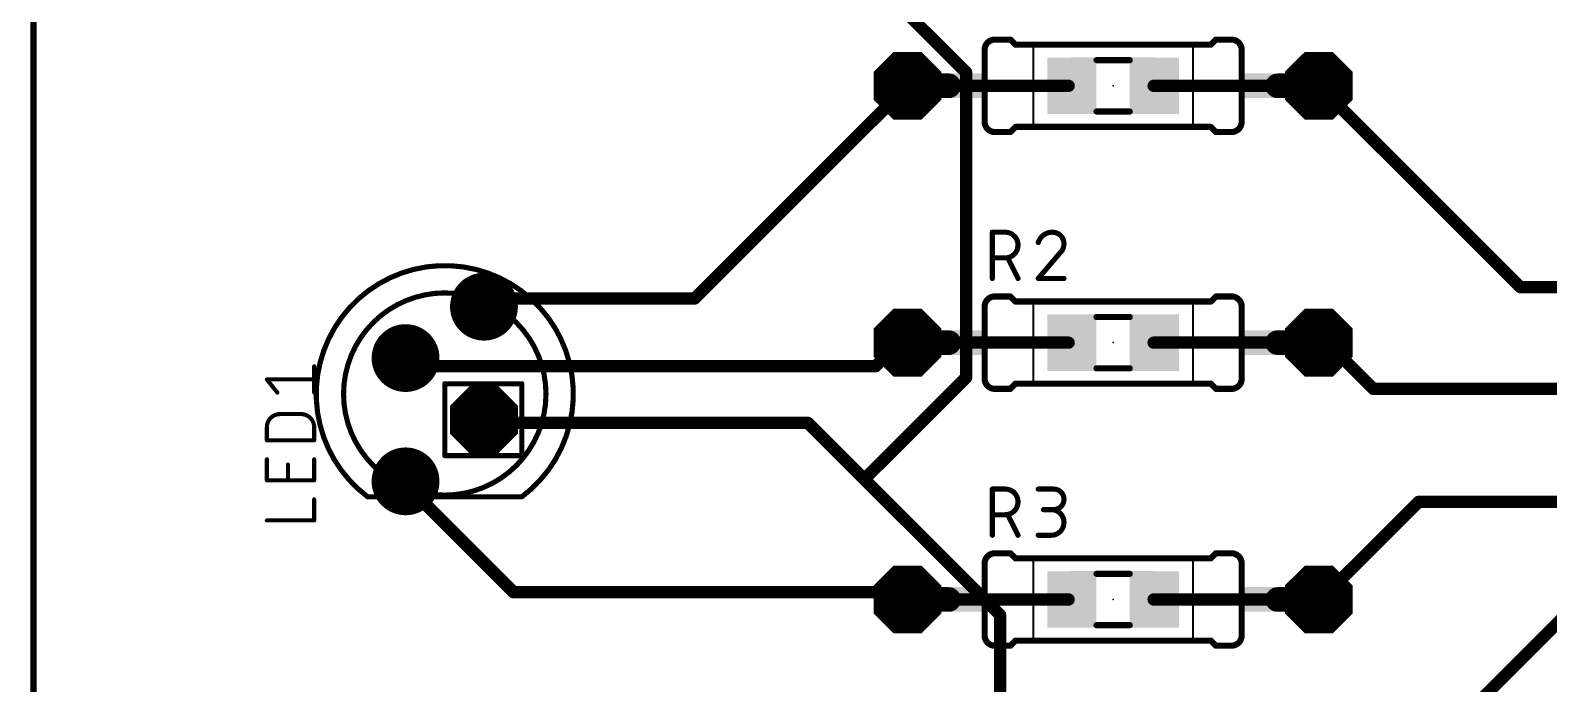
# Model space of a CAD drawing. Extents: x 0.6 to 3.55, y 0 to 3.95.
# Drawn here: x 0.597 to 2.073, y 0.868 to 1.504 of the extents above; entities that cross this region are included whole.
import ezdxf

# ---------------------------------------------------------------- set-up
doc = ezdxf.new("R2010")
doc.units = 0
for name, color, linetype in [('1', 12, 'CONTINUOUS'), ('16', 132, 'CONTINUOUS'), ('17', 110, 'CONTINUOUS'), ('20', 31, 'CONTINUOUS'), ('21', 253, 'CONTINUOUS'), ('23', 53, 'CONTINUOUS'), ('25', 253, 'CONTINUOUS'), ('39', 12, 'CONTINUOUS'), ('51', 253, 'CONTINUOUS')]:
    doc.layers.add(name, color=color, linetype=linetype)

# ---------------------------------------------------------------- blocks, each defined once
blk = doc.blocks.new('ROUNDP')
at = {"const_width": 0.5}
blk.add_lwpolyline([(0, -0.25, 1), (0, 0.25, 1), (0, -0.25)], format="xyb", dxfattribs=at)
blk = doc.blocks.new('OCTAGONP')
at = {"const_width": 0.5}
blk.add_lwpolyline([(-0.25, -0.103553), (-0.25, 0.103553), (-0.103553, 0.25), (0.103553, 0.25), (0.25, 0.103553), (0.25, -0.103553), (0.103553, -0.25), (-0.103553, -0.25), (-0.25, -0.103553), (-0.25, 0.103553)], dxfattribs=at)
blk = doc.blocks.new('RECT')
blk.add_solid([(-0.5, -0.5), (0.5, -0.5), (-0.5, 0.5), (0.5, 0.5)])

msp = doc.modelspace()

# ---------------------------------------------------------------- linework, layer by layer
at = {"layer": '1'}
for points, const_width in [([(0.6, 3.65), (0.6, 0)], 0.006), ([(1.472835, 1.45), (1.606693, 1.45)], 0.012), ([(1.68937, 1.45), (1.850787, 1.45)], 0.012), ([(1.472835, 1.2), (1.606693, 1.2)], 0.012), ([(1.68937, 1.2), (1.850787, 1.2)], 0.012), ([(1.472835, 0.95), (1.606693, 0.95)], 0.012), ([(1.68937, 0.95), (1.850787, 0.95)], 0.012)]:
    msp.add_lwpolyline(points, dxfattribs=dict(at, const_width=const_width))
at = {"layer": '1', "const_width": 0.006}
for points in [[(1.472835, 1.453, 1), (1.472835, 1.447)], [(1.606693, 1.447, 1), (1.606693, 1.453)], [(1.68937, 1.453, 1), (1.68937, 1.447)], [(1.850787, 1.447, 1), (1.850787, 1.453)], [(1.472835, 1.203, 1), (1.472835, 1.197)], [(1.606693, 1.197, 1), (1.606693, 1.203)], [(1.68937, 1.203, 1), (1.68937, 1.197)], [(1.850787, 1.197, 1), (1.850787, 1.203)], [(1.472835, 0.953, 1), (1.472835, 0.947)], [(1.606693, 0.947, 1), (1.606693, 0.953)], [(1.68937, 0.953, 1), (1.68937, 0.947)], [(1.850787, 0.947, 1), (1.850787, 0.953)]]:
    msp.add_lwpolyline(points, format="xyb", dxfattribs=at)
at = {"layer": '16', "const_width": 0.012}
for points in [[(1.507, 1.463), (1.21, 1.76)], [(1.507, 1.166), (1.507, 1.463)], [(1.45, 1.45), (1.243, 1.243)], [(1.85, 1.45), (2.046, 1.254)], [(2.046, 1.254), (2.244, 1.254)], [(1.045, 1.243), (1.038126, 1.235)], [(1.243, 1.243), (1.045, 1.243)], [(1.441, 1.199), (1.419, 1.177)], [(1.441, 1.199), (1.45, 1.2)], [(1.859, 1.199), (1.85, 1.2)], [(1.859, 1.199), (1.903, 1.155)], [(0.968, 1.177), (0.961874, 1.185)], [(1.419, 1.177), (0.968, 1.177)], [(1.408, 1.067), (1.507, 1.166)], [(1.903, 1.155), (2.244, 1.155)], [(1.045, 1.122), (1.038126, 1.125)], [(1.045, 1.122), (1.353, 1.122)], [(1.353, 1.122), (1.408, 1.067)], [(0.968, 1.056), (0.961874, 1.065)], [(1.408, 1.067), (1.54, 0.935)], [(0.968, 1.056), (1.067, 0.957)], [(1.859, 0.957), (1.947, 1.045)], [(1.947, 1.045), (2.244, 1.045)], [(1.067, 0.957), (1.441, 0.957)], [(1.441, 0.957), (1.45, 0.95)], [(1.859, 0.957), (1.85, 0.95)], [(1.859, 0.704), (2.101, 0.946)], [(1.54, 0.935), (1.54, 0.209)]]:
    msp.add_lwpolyline(points, dxfattribs=at)
at = {"layer": '16', "const_width": 0.006}
for points in [[(1.51, 1.463, 1), (1.504, 1.463)], [(1.504879, 1.460879, 1), (1.509121, 1.465121)], [(1.452121, 1.447879, 1), (1.447879, 1.452121)], [(1.852121, 1.452121, 1), (1.847879, 1.447879)], [(2.046, 1.257, 1), (2.046, 1.251)], [(2.043879, 1.251879, 1), (2.048121, 1.256121)], [(1.045, 1.246, 1), (1.045, 1.24)], [(1.047275, 1.241045, 1), (1.042725, 1.244955)], [(1.240879, 1.245121, 1), (1.245121, 1.240879)], [(1.243, 1.24, 1), (1.243, 1.246)], [(1.035851, 1.236955, 1), (1.040401, 1.233045)], [(1.440669, 1.201982, 1), (1.441331, 1.196018)], [(1.443121, 1.196879, 1), (1.438879, 1.201121)], [(1.450331, 1.197018, 1), (1.449669, 1.202982)], [(1.850331, 1.202982, 1), (1.849669, 1.197018)], [(1.861121, 1.201121, 1), (1.856879, 1.196879)], [(1.858669, 1.196018, 1), (1.859331, 1.201982)], [(0.964256, 1.186824, 1), (0.959492, 1.183176)], [(0.968, 1.18, 1), (0.968, 1.174)], [(0.965618, 1.175176, 1), (0.970382, 1.178824)], [(1.416879, 1.179121, 1), (1.421121, 1.174879)], [(1.419, 1.174, 1), (1.419, 1.18)], [(1.504, 1.166, 1), (1.51, 1.166)], [(1.509121, 1.163879, 1), (1.504879, 1.168121)], [(1.903, 1.158, 1), (1.903, 1.152)], [(1.900879, 1.152879, 1), (1.905121, 1.157121)], [(1.039326, 1.12775, 1), (1.036926, 1.12225)], [(1.045, 1.125, 1), (1.045, 1.119)], [(1.0438, 1.11925, 1), (1.0462, 1.12475)], [(1.355121, 1.124121, 1), (1.350879, 1.119879)], [(1.353, 1.119, 1), (1.353, 1.125)], [(0.964354, 1.066688, 1), (0.959394, 1.063312)], [(1.410121, 1.069121, 1), (1.405879, 1.064879)], [(1.405879, 1.069121, 1), (1.410121, 1.064879)], [(1.405879, 1.064879, 1), (1.410121, 1.069121)], [(0.970121, 1.058121, 1), (0.965879, 1.053879)], [(0.96552, 1.054312, 1), (0.97048, 1.057688)], [(1.947, 1.048, 1), (1.947, 1.042)], [(1.949121, 1.042879, 1), (1.944879, 1.047121)], [(1.067, 0.96, 1), (1.067, 0.954)], [(1.064879, 0.954879, 1), (1.069121, 0.959121)], [(1.442842, 0.959368, 1), (1.439158, 0.954632)], [(1.441, 0.954, 1), (1.441, 0.96)], [(1.856879, 0.959121, 1), (1.861121, 0.954879)], [(1.860842, 0.954632, 1), (1.857158, 0.959368)], [(1.448158, 0.947632, 1), (1.451842, 0.952368)], [(1.848158, 0.952368, 1), (1.851842, 0.947632)], [(1.543, 0.935, 1), (1.537, 0.935)], [(1.537879, 0.932879, 1), (1.542121, 0.937121)]]:
    msp.add_lwpolyline(points, format="xyb", dxfattribs=at)
at = {"layer": '20'}
msp.add_line((0.6, 3.637008), (0.6, 0), dxfattribs=at)
at = {"layer": '21'}
for points, const_width in [([(1.535, 1.495, 0.414214), (1.525, 1.485)], 0.006), ([(1.535, 1.4965, 1), (1.535, 1.4935)], 0.003), ([(1.535, 1.4935, 1), (1.535, 1.4965)], 0.003), ([(1.551061, 1.496061, 1), (1.548939, 1.493939)], 0.003), ([(1.55, 1.4935, 1), (1.55, 1.4965)], 0.003), ([(1.555, 1.4915, 1), (1.555, 1.4885)], 0.003), ([(1.553939, 1.488939, 1), (1.556061, 1.491061)], 0.003), ([(1.743939, 1.491061, 1), (1.746061, 1.488939)], 0.003), ([(1.745, 1.4885, 1), (1.745, 1.4915)], 0.003), ([(1.75, 1.4965, 1), (1.75, 1.4935)], 0.003), ([(1.751061, 1.493939, 1), (1.748939, 1.496061)], 0.003), ([(1.775, 1.485, 0.414214), (1.765, 1.495)], 0.006), ([(1.765, 1.4965, 1), (1.765, 1.4935)], 0.003), ([(1.765, 1.4935, 1), (1.765, 1.4965)], 0.003), ([(1.5265, 1.485, 1), (1.5235, 1.485)], 0.003), ([(1.5235, 1.485, 1), (1.5265, 1.485)], 0.003), ([(1.7765, 1.485, 1), (1.7735, 1.485)], 0.003), ([(1.7735, 1.485, 1), (1.7765, 1.485)], 0.003), ([(1.525, 1.415, 0.414214), (1.535, 1.405)], 0.006), ([(1.5265, 1.415, 1), (1.5235, 1.415)], 0.003), ([(1.765, 1.405, 0.414214), (1.775, 1.415)], 0.006), ([(1.7765, 1.415, 1), (1.7735, 1.415)], 0.003), ([(1.5235, 1.415, 1), (1.5265, 1.415)], 0.003), ([(1.535, 1.4065, 1), (1.535, 1.4035)], 0.003), ([(1.535, 1.4035, 1), (1.535, 1.4065)], 0.003), ([(1.548939, 1.406061, 1), (1.551061, 1.403939)], 0.003), ([(1.55, 1.4035, 1), (1.55, 1.4065)], 0.003), ([(1.555, 1.4115, 1), (1.555, 1.4085)], 0.003), ([(1.556061, 1.408939, 1), (1.553939, 1.411061)], 0.003), ([(1.746061, 1.411061, 1), (1.743939, 1.408939)], 0.003), ([(1.745, 1.4085, 1), (1.745, 1.4115)], 0.003), ([(1.75, 1.4065, 1), (1.75, 1.4035)], 0.003), ([(1.748939, 1.403939, 1), (1.751061, 1.406061)], 0.003), ([(1.765, 1.4065, 1), (1.765, 1.4035)], 0.003), ([(1.765, 1.4035, 1), (1.765, 1.4065)], 0.003), ([(1.7735, 1.415, 1), (1.7765, 1.415)], 0.003), ([(1.075, 1.05, 3), (0.925, 1.05)], 0.005), ([(1, 1.051575, 1), (1, 1.248425, 1), (1, 1.051575)], 0.005), ([(1.535, 1.245, 0.414214), (1.525, 1.235)], 0.006), ([(1.535, 1.2465, 1), (1.535, 1.2435)], 0.003), ([(1.535, 1.2435, 1), (1.535, 1.2465)], 0.003), ([(1.551061, 1.246061, 1), (1.548939, 1.243939)], 0.003), ([(1.55, 1.2435, 1), (1.55, 1.2465)], 0.003), ([(1.555, 1.2415, 1), (1.555, 1.2385)], 0.003), ([(1.553939, 1.238939, 1), (1.556061, 1.241061)], 0.003), ([(1.743939, 1.241061, 1), (1.746061, 1.238939)], 0.003), ([(1.745, 1.2385, 1), (1.745, 1.2415)], 0.003), ([(1.75, 1.2465, 1), (1.75, 1.2435)], 0.003), ([(1.751061, 1.243939, 1), (1.748939, 1.246061)], 0.003), ([(1.775, 1.235, 0.414214), (1.765, 1.245)], 0.006), ([(1.765, 1.2465, 1), (1.765, 1.2435)], 0.003), ([(1.765, 1.2435, 1), (1.765, 1.2465)], 0.003), ([(1.5265, 1.235, 1), (1.5235, 1.235)], 0.003), ([(1.5235, 1.235, 1), (1.5265, 1.235)], 0.003), ([(1.7765, 1.235, 1), (1.7735, 1.235)], 0.003), ([(1.7735, 1.235, 1), (1.7765, 1.235)], 0.003), ([(0.874, 1.176966, 1), (0.872, 1.176966)], 0.002), ([(1.525, 1.165, 0.414214), (1.535, 1.155)], 0.006), ([(1.5265, 1.165, 1), (1.5235, 1.165)], 0.003), ([(1.5235, 1.165, 1), (1.5265, 1.165)], 0.003), ([(1.765, 1.155, 0.414214), (1.775, 1.165)], 0.006), ([(1.7765, 1.165, 1), (1.7735, 1.165)], 0.003), ([(1.7735, 1.165, 1), (1.7765, 1.165)], 0.003), ([(0.827, 1.165189, 1), (0.827, 1.163189)], 0.002), ([(0.827781, 1.164813, 1), (0.826219, 1.163564)], 0.002), ([(0.836441, 1.150786, 1), (0.838003, 1.152036)], 0.002), ([(0.872, 1.151411, 1), (0.874, 1.151411)], 0.002), ([(0.873, 1.163189, 1), (0.873, 1.165189)], 0.002), ([(1.535, 1.1565, 1), (1.535, 1.1535)], 0.003), ([(1.535, 1.1535, 1), (1.535, 1.1565)], 0.003), ([(1.548939, 1.156061, 1), (1.551061, 1.153939)], 0.003), ([(1.55, 1.1535, 1), (1.55, 1.1565)], 0.003), ([(1.555, 1.1615, 1), (1.555, 1.1585)], 0.003), ([(1.556061, 1.158939, 1), (1.553939, 1.161061)], 0.003), ([(1.746061, 1.161061, 1), (1.743939, 1.158939)], 0.003), ([(1.745, 1.1585, 1), (1.745, 1.1615)], 0.003), ([(1.75, 1.1565, 1), (1.75, 1.1535)], 0.003), ([(1.748939, 1.153939, 1), (1.751061, 1.156061)], 0.003), ([(1.765, 1.1565, 1), (1.765, 1.1535)], 0.003), ([(1.765, 1.1535, 1), (1.765, 1.1565)], 0.003), ([(0.839778, 1.130467, 0.414214), (0.827, 1.117689)], 0.004), ([(0.839778, 1.131467, 1), (0.839778, 1.129467)], 0.002), ([(0.839778, 1.129467, 1), (0.839778, 1.131467)], 0.002), ([(0.873, 1.117689, 0.414216), (0.860222, 1.130467)], 0.004), ([(0.860222, 1.131467, 1), (0.860222, 1.129467)], 0.002), ([(0.860222, 1.129467, 1), (0.860222, 1.131467)], 0.002), ([(0.828, 1.117689, 1), (0.826, 1.117689)], 0.002), ([(0.826, 1.117689, 1), (0.828, 1.117689)], 0.002), ([(0.874, 1.117689, 1), (0.872, 1.117689)], 0.002), ([(0.872, 1.117689, 1), (0.874, 1.117689)], 0.002), ([(0.827, 1.105911, 1), (0.827, 1.103911)], 0.002), ([(0.826, 1.104911, 1), (0.828, 1.104911)], 0.002), ([(0.872, 1.104911, 1), (0.874, 1.104911)], 0.002), ([(0.873, 1.103911, 1), (0.873, 1.105911)], 0.002), ([(0.828, 1.086444, 1), (0.826, 1.086444)], 0.002), ([(0.848445, 1.081333, 1), (0.846445, 1.081333)], 0.002), ([(0.874, 1.086444, 1), (0.872, 1.086444)], 0.002), ([(0.827, 1.067, 1), (0.827, 1.065)], 0.002), ([(0.826, 1.066, 1), (0.828, 1.066)], 0.002), ([(0.846445, 1.066, 1), (0.848445, 1.066)], 0.002), ([(0.872, 1.066, 1), (0.874, 1.066)], 0.002), ([(0.873, 1.065, 1), (0.873, 1.067)], 0.002), ([(0.874, 1.047444, 1), (0.872, 1.047444)], 0.002), ([(0.925, 1.05125, 1), (0.925, 1.04875)], 0.0025), ([(0.92425, 1.049, 1), (0.92575, 1.051)], 0.0025), ([(1.07425, 1.051, 1), (1.07575, 1.049)], 0.0025), ([(1.075, 1.04875, 1), (1.075, 1.05125)], 0.0025), ([(0.827, 1.028, 1), (0.827, 1.026)], 0.002), ([(0.872, 1.027, 1), (0.874, 1.027)], 0.002), ([(0.873, 1.026, 1), (0.873, 1.028)], 0.002), ([(1.535, 0.995, 0.414214), (1.525, 0.985)], 0.006), ([(1.535, 0.9965, 1), (1.535, 0.9935)], 0.003), ([(1.535, 0.9935, 1), (1.535, 0.9965)], 0.003), ([(1.551061, 0.996061, 1), (1.548939, 0.993939)], 0.003), ([(1.55, 0.9935, 1), (1.55, 0.9965)], 0.003), ([(1.555, 0.9915, 1), (1.555, 0.9885)], 0.003), ([(1.553939, 0.988939, 1), (1.556061, 0.991061)], 0.003), ([(1.743939, 0.991061, 1), (1.746061, 0.988939)], 0.003), ([(1.745, 0.9885, 1), (1.745, 0.9915)], 0.003), ([(1.75, 0.9965, 1), (1.75, 0.9935)], 0.003), ([(1.751061, 0.993939, 1), (1.748939, 0.996061)], 0.003), ([(1.775, 0.985, 0.414214), (1.765, 0.995)], 0.006), ([(1.765, 0.9965, 1), (1.765, 0.9935)], 0.003), ([(1.765, 0.9935, 1), (1.765, 0.9965)], 0.003), ([(1.5265, 0.985, 1), (1.5235, 0.985)], 0.003), ([(1.5235, 0.985, 1), (1.5265, 0.985)], 0.003), ([(1.7765, 0.985, 1), (1.7735, 0.985)], 0.003), ([(1.7735, 0.985, 1), (1.7765, 0.985)], 0.003), ([(1.525, 0.915, 0.414214), (1.535, 0.905)], 0.006), ([(1.5265, 0.915, 1), (1.5235, 0.915)], 0.003), ([(1.5235, 0.915, 1), (1.5265, 0.915)], 0.003), ([(1.765, 0.905, 0.414214), (1.775, 0.915)], 0.006), ([(1.7765, 0.915, 1), (1.7735, 0.915)], 0.003), ([(1.7735, 0.915, 1), (1.7765, 0.915)], 0.003), ([(1.535, 0.9065, 1), (1.535, 0.9035)], 0.003), ([(1.535, 0.9035, 1), (1.535, 0.9065)], 0.003), ([(1.548939, 0.906061, 1), (1.551061, 0.903939)], 0.003), ([(1.55, 0.9035, 1), (1.55, 0.9065)], 0.003), ([(1.555, 0.9115, 1), (1.555, 0.9085)], 0.003), ([(1.556061, 0.908939, 1), (1.553939, 0.911061)], 0.003), ([(1.746061, 0.911061, 1), (1.743939, 0.908939)], 0.003), ([(1.745, 0.9085, 1), (1.745, 0.9115)], 0.003), ([(1.75, 0.9065, 1), (1.75, 0.9035)], 0.003), ([(1.748939, 0.903939, 1), (1.751061, 0.906061)], 0.003), ([(1.765, 0.9065, 1), (1.765, 0.9035)], 0.003), ([(1.765, 0.9035, 1), (1.765, 0.9065)], 0.003)]:
    msp.add_lwpolyline(points, format="xyb", dxfattribs=dict(at, const_width=const_width))
for points, const_width in [([(1.535, 1.495), (1.55, 1.495)], 0.006), ([(1.555, 1.49), (1.55, 1.495)], 0.006), ([(1.745, 1.49), (1.555, 1.49)], 0.006), ([(1.745, 1.49), (1.75, 1.495)], 0.006), ([(1.765, 1.495), (1.75, 1.495)], 0.006), ([(1.525, 1.415), (1.525, 1.485)], 0.006), ([(1.775, 1.415), (1.775, 1.485)], 0.006), ([(1.535, 1.405), (1.55, 1.405)], 0.006), ([(1.555, 1.41), (1.55, 1.405)], 0.006), ([(1.745, 1.41), (1.555, 1.41)], 0.006), ([(1.745, 1.41), (1.75, 1.405)], 0.006), ([(1.765, 1.405), (1.75, 1.405)], 0.006), ([(1.535, 1.245), (1.55, 1.245)], 0.006), ([(1.555, 1.24), (1.55, 1.245)], 0.006), ([(1.745, 1.24), (1.555, 1.24)], 0.006), ([(1.745, 1.24), (1.75, 1.245)], 0.006), ([(1.765, 1.245), (1.75, 1.245)], 0.006), ([(1.525, 1.165), (1.525, 1.235)], 0.006), ([(1.775, 1.165), (1.775, 1.235)], 0.006), ([(0.873, 1.151411), (0.873, 1.176966)], 0.004), ([(0.837222, 1.151411), (0.827, 1.164189)], 0.004), ([(0.827, 1.164189), (0.873, 1.164189)], 0.004), ([(1.535, 1.155), (1.55, 1.155)], 0.006), ([(1.555, 1.16), (1.55, 1.155)], 0.006), ([(1.745, 1.16), (1.555, 1.16)], 0.006), ([(1.745, 1.16), (1.75, 1.155)], 0.006), ([(1.765, 1.155), (1.75, 1.155)], 0.006), ([(0.839778, 1.130467), (0.860222, 1.130467)], 0.004), ([(0.827, 1.104911), (0.827, 1.117689)], 0.004), ([(0.873, 1.117689), (0.873, 1.104911)], 0.004), ([(0.873, 1.104911), (0.827, 1.104911)], 0.004), ([(0.827, 1.066), (0.827, 1.086444)], 0.004), ([(0.847445, 1.066), (0.847445, 1.081333)], 0.004), ([(0.873, 1.086444), (0.873, 1.066)], 0.004), ([(0.873, 1.066), (0.827, 1.066)], 0.004), ([(0.873, 1.027), (0.873, 1.047444)], 0.004), ([(0.925, 1.05), (1.075, 1.05)], 0.005), ([(0.827, 1.027), (0.873, 1.027)], 0.004), ([(1.535, 0.995), (1.55, 0.995)], 0.006), ([(1.555, 0.99), (1.55, 0.995)], 0.006), ([(1.745, 0.99), (1.555, 0.99)], 0.006), ([(1.745, 0.99), (1.75, 0.995)], 0.006), ([(1.765, 0.995), (1.75, 0.995)], 0.006), ([(1.525, 0.915), (1.525, 0.985)], 0.006), ([(1.775, 0.915), (1.775, 0.985)], 0.006), ([(1.535, 0.905), (1.55, 0.905)], 0.006), ([(1.555, 0.91), (1.55, 0.905)], 0.006), ([(1.745, 0.91), (1.555, 0.91)], 0.006), ([(1.745, 0.91), (1.75, 0.905)], 0.006), ([(1.765, 0.905), (1.75, 0.905)], 0.006)]:
    msp.add_lwpolyline(points, dxfattribs=dict(at, const_width=const_width))
at = {"layer": '23'}
for p in [(1.65, 1.45), (1.65, 1.2), (1, 1.15), (1.65, 0.95)]:
    msp.add_point(p, dxfattribs=at)
at = {"layer": '25', "const_width": 0.005}
for points in [[(1.5325, 1.2625), (1.5325, 1.3075)], [(1.5325, 1.3075), (1.545, 1.3075)], [(1.545, 1.2825), (1.5325, 1.2825)], [(1.5575, 1.2625), (1.5475, 1.2825)], [(1.598424, 1.2875), (1.577174, 1.2625)], [(1.577174, 1.2625), (1.602174, 1.2625)], [(1, 1.09), (1, 1.16)], [(1, 1.16), (1.075, 1.16)], [(1.075, 1.16), (1.075, 1.09)], [(1.075, 1.09), (1, 1.09)], [(1.5325, 1.0125), (1.5325, 1.0575)], [(1.5325, 1.0575), (1.545, 1.0575)], [(1.577174, 1.0575), (1.592174, 1.0575)], [(1.545, 1.0325), (1.5325, 1.0325)], [(1.5575, 1.0125), (1.5475, 1.0325)], [(1.592174, 1.0375), (1.582174, 1.0375)], [(1.577174, 1.0125), (1.589674, 1.0125)]]:
    msp.add_lwpolyline(points, dxfattribs=at)
at = {"layer": '25'}
for points, const_width in [([(1.53375, 1.3075, 1), (1.53125, 1.3075)], 0.0025), ([(1.5325, 1.30875, 1), (1.5325, 1.30625)], 0.0025), ([(1.545, 1.2825, 1), (1.545, 1.3075)], 0.005), ([(1.545, 1.30875, 1), (1.545, 1.30625)], 0.0025), ([(1.545, 1.30625, 1), (1.545, 1.30875)], 0.0025), ([(1.590924, 1.3075, 0.325184), (1.577174, 1.2975)], 0.005), ([(1.602174, 1.29625, 0.414214), (1.590924, 1.3075)], 0.005), ([(1.590924, 1.30875, 1), (1.590924, 1.30625)], 0.0025), ([(1.590924, 1.30625, 1), (1.590924, 1.30875)], 0.0025), ([(1.5325, 1.28375, 1), (1.5325, 1.28125)], 0.0025), ([(1.545, 1.28375, 1), (1.545, 1.28125)], 0.0025), ([(1.545, 1.28125, 1), (1.545, 1.28375)], 0.0025), ([(1.548618, 1.283059, 1), (1.546382, 1.281941)], 0.0025), ([(1.575985, 1.297885, 1), (1.578363, 1.297115)], 0.0025), ([(1.598424, 1.2875, 0.205258), (1.602174, 1.29625)], 0.005), ([(1.597562, 1.288405, 1), (1.599286, 1.286595)], 0.0025), ([(1.599376, 1.28669, 1), (1.597471, 1.28831)], 0.0025), ([(1.603424, 1.29625, 1), (1.600924, 1.29625)], 0.0025), ([(1.600924, 1.29625, 1), (1.603424, 1.29625)], 0.0025), ([(1.53125, 1.2625, 1), (1.53375, 1.2625)], 0.0025), ([(1.556382, 1.261941, 1), (1.558618, 1.263059)], 0.0025), ([(1.576221, 1.26331, 1), (1.578126, 1.26169)], 0.0025), ([(1.577174, 1.26375, 1), (1.577174, 1.26125)], 0.0025), ([(1.602174, 1.26125, 1), (1.602174, 1.26375)], 0.0025), ([(1.00125, 1.16, 1), (0.99875, 1.16)], 0.0025), ([(1, 1.16125, 1), (1, 1.15875)], 0.0025), ([(1.07625, 1.16, 1), (1.07375, 1.16)], 0.0025), ([(1.075, 1.15875, 1), (1.075, 1.16125)], 0.0025), ([(1, 1.09125, 1), (1, 1.08875)], 0.0025), ([(0.99875, 1.09, 1), (1.00125, 1.09)], 0.0025), ([(1.07375, 1.09, 1), (1.07625, 1.09)], 0.0025), ([(1.075, 1.08875, 1), (1.075, 1.09125)], 0.0025), ([(1.53375, 1.0575, 1), (1.53125, 1.0575)], 0.0025), ([(1.5325, 1.05875, 1), (1.5325, 1.05625)], 0.0025), ([(1.545, 1.0325, 1), (1.545, 1.0575)], 0.005), ([(1.545, 1.05875, 1), (1.545, 1.05625)], 0.0025), ([(1.545, 1.05625, 1), (1.545, 1.05875)], 0.0025), ([(1.577174, 1.05875, 1), (1.577174, 1.05625)], 0.0025), ([(1.592174, 1.0375, 1), (1.592174, 1.0575)], 0.005), ([(1.592174, 1.05875, 1), (1.592174, 1.05625)], 0.0025), ([(1.592174, 1.05625, 1), (1.592174, 1.05875)], 0.0025), ([(1.5325, 1.03375, 1), (1.5325, 1.03125)], 0.0025), ([(1.545, 1.03375, 1), (1.545, 1.03125)], 0.0025), ([(1.545, 1.03125, 1), (1.545, 1.03375)], 0.0025), ([(1.548618, 1.033059, 1), (1.546382, 1.031941)], 0.0025), ([(1.582174, 1.03875, 1), (1.582174, 1.03625)], 0.0025), ([(1.589674, 1.0125, 1), (1.589674, 1.0375)], 0.005), ([(1.589674, 1.03875, 1), (1.589674, 1.03625)], 0.0025), ([(1.592174, 1.03875, 1), (1.592174, 1.03625)], 0.0025), ([(1.592174, 1.03625, 1), (1.592174, 1.03875)], 0.0025), ([(1.53125, 1.0125, 1), (1.53375, 1.0125)], 0.0025), ([(1.556382, 1.011941, 1), (1.558618, 1.013059)], 0.0025), ([(1.577174, 1.01375, 1), (1.577174, 1.01125)], 0.0025), ([(1.589674, 1.01375, 1), (1.589674, 1.01125)], 0.0025), ([(1.589674, 1.01125, 1), (1.589674, 1.01375)], 0.0025)]:
    msp.add_lwpolyline(points, format="xyb", dxfattribs=dict(at, const_width=const_width))
at = {"layer": '39', "const_width": 0.002}
for points in [[(1.572323, 1.488701), (1.727677, 1.488701)], [(1.572323, 1.411299), (1.572323, 1.488701)], [(1.727677, 1.488701), (1.727677, 1.411299)], [(1.727677, 1.411299), (1.572323, 1.411299)], [(1.572323, 1.238701), (1.727677, 1.238701)], [(1.572323, 1.161299), (1.572323, 1.238701)], [(1.727677, 1.238701), (1.727677, 1.161299)], [(1.727677, 1.161299), (1.572323, 1.161299)], [(1.572323, 0.988701), (1.727677, 0.988701)], [(1.572323, 0.911299), (1.572323, 0.988701)], [(1.727677, 0.988701), (1.727677, 0.911299)], [(1.727677, 0.911299), (1.572323, 0.911299)]]:
    msp.add_lwpolyline(points, dxfattribs=at)
at = {"layer": '39', "const_width": 0.001}
for points in [[(1.572323, 1.489201, 1), (1.572323, 1.488201)], [(1.572823, 1.488701, 1), (1.571823, 1.488701)], [(1.728177, 1.488701, 1), (1.727177, 1.488701)], [(1.727677, 1.488201, 1), (1.727677, 1.489201)], [(1.572323, 1.411799, 1), (1.572323, 1.410799)], [(1.571823, 1.411299, 1), (1.572823, 1.411299)], [(1.727177, 1.411299, 1), (1.728177, 1.411299)], [(1.727677, 1.410799, 1), (1.727677, 1.411799)], [(1.572323, 1.239201, 1), (1.572323, 1.238201)], [(1.572823, 1.238701, 1), (1.571823, 1.238701)], [(1.728177, 1.238701, 1), (1.727177, 1.238701)], [(1.727677, 1.238201, 1), (1.727677, 1.239201)], [(1.572323, 1.161799, 1), (1.572323, 1.160799)], [(1.571823, 1.161299, 1), (1.572823, 1.161299)], [(1.727177, 1.161299, 1), (1.728177, 1.161299)], [(1.727677, 1.160799, 1), (1.727677, 1.161799)], [(1.572323, 0.989201, 1), (1.572323, 0.988201)], [(1.572823, 0.988701, 1), (1.571823, 0.988701)], [(1.728177, 0.988701, 1), (1.727177, 0.988701)], [(1.727677, 0.988201, 1), (1.727677, 0.989201)], [(1.572323, 0.911799, 1), (1.572323, 0.910799)], [(1.571823, 0.911299, 1), (1.572823, 0.911299)], [(1.727177, 0.911299, 1), (1.728177, 0.911299)], [(1.727677, 0.910799, 1), (1.727677, 0.911799)]]:
    msp.add_lwpolyline(points, format="xyb", dxfattribs=at)
at = {"layer": '51'}
for points, const_width in [([(1.633858, 1.475), (1.666142, 1.475)], 0.006), ([(1.45, 1.45), (1.49, 1.45)], 0.024), ([(1.85, 1.45), (1.81, 1.45)], 0.024), ([(1.633858, 1.425), (1.666142, 1.425)], 0.006), ([(1.633858, 1.225), (1.666142, 1.225)], 0.006), ([(1.45, 1.2), (1.49, 1.2)], 0.024), ([(1.85, 1.2), (1.81, 1.2)], 0.024), ([(1.633858, 1.175), (1.666142, 1.175)], 0.006), ([(1.633858, 0.975), (1.666142, 0.975)], 0.006), ([(1.45, 0.95), (1.49, 0.95)], 0.024), ([(1.85, 0.95), (1.81, 0.95)], 0.024), ([(1.633858, 0.925), (1.666142, 0.925)], 0.006)]:
    msp.add_lwpolyline(points, dxfattribs=dict(at, const_width=const_width))
for points, const_width in [([(1.633858, 1.4765, 1), (1.633858, 1.4735)], 0.003), ([(1.666142, 1.4735, 1), (1.666142, 1.4765)], 0.003), ([(1.45, 1.456, 1), (1.45, 1.444)], 0.012), ([(1.49, 1.444, 1), (1.49, 1.456)], 0.012), ([(1.81, 1.456, 1), (1.81, 1.444)], 0.012), ([(1.85, 1.444, 1), (1.85, 1.456)], 0.012), ([(1.633858, 1.4265, 1), (1.633858, 1.4235)], 0.003), ([(1.666142, 1.4235, 1), (1.666142, 1.4265)], 0.003), ([(1.633858, 1.2265, 1), (1.633858, 1.2235)], 0.003), ([(1.666142, 1.2235, 1), (1.666142, 1.2265)], 0.003), ([(1.45, 1.206, 1), (1.45, 1.194)], 0.012), ([(1.49, 1.194, 1), (1.49, 1.206)], 0.012), ([(1.81, 1.206, 1), (1.81, 1.194)], 0.012), ([(1.85, 1.194, 1), (1.85, 1.206)], 0.012), ([(1.633858, 1.1765, 1), (1.633858, 1.1735)], 0.003), ([(1.666142, 1.1735, 1), (1.666142, 1.1765)], 0.003), ([(1.633858, 0.9765, 1), (1.633858, 0.9735)], 0.003), ([(1.666142, 0.9735, 1), (1.666142, 0.9765)], 0.003), ([(1.45, 0.956, 1), (1.45, 0.944)], 0.012), ([(1.49, 0.944, 1), (1.49, 0.956)], 0.012), ([(1.81, 0.956, 1), (1.81, 0.944)], 0.012), ([(1.85, 0.944, 1), (1.85, 0.956)], 0.012), ([(1.633858, 0.9265, 1), (1.633858, 0.9235)], 0.003), ([(1.666142, 0.9235, 1), (1.666142, 0.9265)], 0.003)]:
    msp.add_lwpolyline(points, format="xyb", dxfattribs=dict(at, const_width=const_width))

# ---------------------------------------------------------------- block references
at = {"layer": '1', "xscale": 0.047244, "yscale": 0.055118}
for p in [(1.60963, 1.45), (1.69037, 1.45), (1.60963, 1.2), (1.69037, 1.2), (1.60963, 0.95), (1.69037, 0.95)]:
    msp.add_blockref('RECT', p, dxfattribs=at)
at = {"layer": '17', "xscale": 0.066, "yscale": 0.066}
for p in [(1.45, 1.45), (1.45, 1.45), (1.85, 1.45), (1.85, 1.45), (1.45, 1.2), (1.45, 1.2), (1.85, 1.2), (1.85, 1.2), (1.45, 0.95), (1.45, 0.95), (1.85, 0.95), (1.85, 0.95)]:
    msp.add_blockref('OCTAGONP', p, dxfattribs=at)
at = {"layer": '17', "xscale": 0.066, "yscale": 0.066, "rotation": 180}
for name, p in [('ROUNDP', (1.038126, 1.235)), ('ROUNDP', (1.038126, 1.235)), ('ROUNDP', (0.961874, 1.185)), ('ROUNDP', (0.961874, 1.185)), ('OCTAGONP', (1.038126, 1.125)), ('OCTAGONP', (1.038126, 1.125)), ('ROUNDP', (0.961874, 1.065)), ('ROUNDP', (0.961874, 1.065))]:
    msp.add_blockref(name, p, dxfattribs=at)
at = {"layer": '21'}
for p, xscale, yscale in [((1.620795, 1.450059), 0.025591, 0.055118), ((1.678795, 1.450059), 0.025591, 0.055118), ((1.508, 1.45), 0.034, 0.024), ((1.792, 1.45), 0.034, 0.024), ((1.620795, 1.200059), 0.025591, 0.055118), ((1.678795, 1.200059), 0.025591, 0.055118), ((1.508, 1.2), 0.034, 0.024), ((1.792, 1.2), 0.034, 0.024), ((1.620795, 0.950059), 0.025591, 0.055118), ((1.678795, 0.950059), 0.025591, 0.055118), ((1.508, 0.95), 0.034, 0.024), ((1.792, 0.95), 0.034, 0.024)]:
    msp.add_blockref('RECT', p, dxfattribs=dict(at, xscale=xscale, yscale=yscale))

doc.saveas('drawing.dxf')
